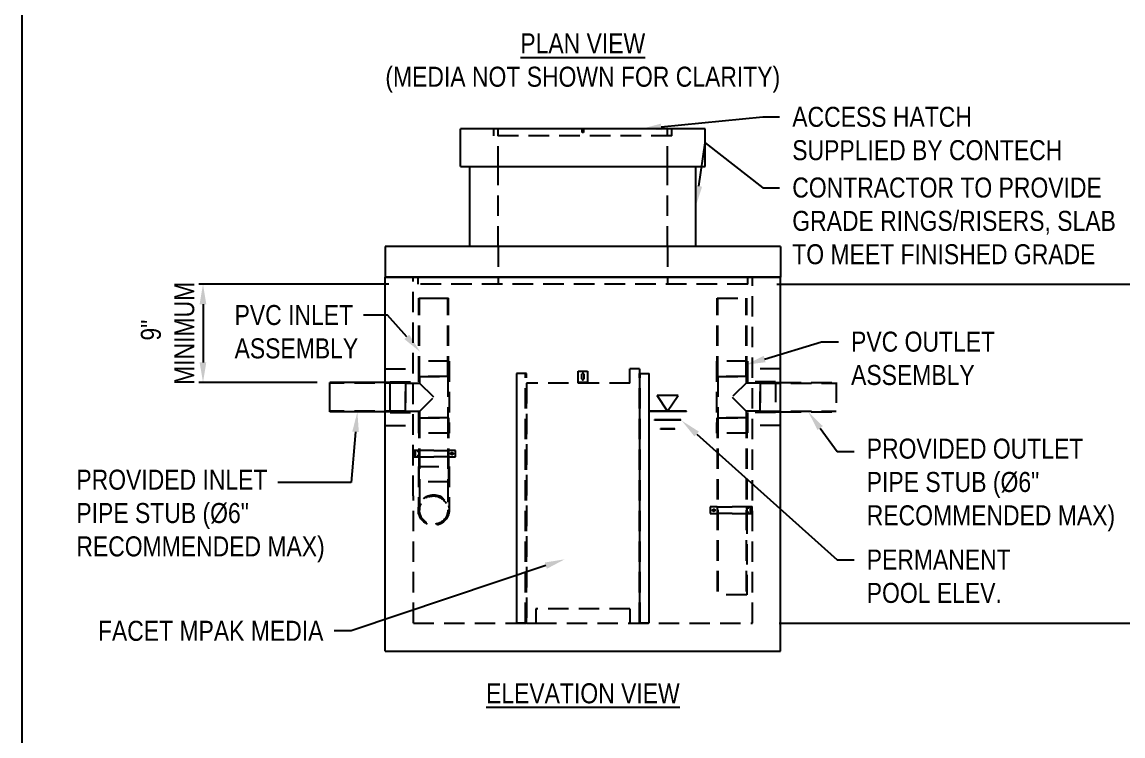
# Model space of a CAD drawing. Extents: x 0 to 216, y -5 to 280.
# Drawn here: x 0 to 130.9, y 104.9 to 189.8 of the extents above; entities that cross this region are included whole.
import ezdxf
from ezdxf import colors
from ezdxf.entities.mleader import LeaderData, LeaderLine
from ezdxf.math import Vec2, Vec3

# ---------------------------------------------------------------- set-up
doc = ezdxf.new("R2010")
doc.units = 0
doc.header["$LTSCALE"] = 10
doc.header["$MEASUREMENT"] = 0
doc.header["$PDMODE"] = 35
doc.linetypes.add('HIDDEN2', pattern=[0.1875, 0.125, -0.0625])
doc.layers.get('Defpoints').update_dxf_attribs({"linetype": 'CONTINUOUS'})
for name, color, linetype in [('2628-LOGO$0$CADdetails-FRAME', 7, 'CONTINUOUS'), ('CADdetails-1-FINE', 1, 'CONTINUOUS'), ('CADdetails-2-FINELIGHT', 2, 'CONTINUOUS'), ('CADdetails-7-VERYFINE', 7, 'CONTINUOUS'), ('CADdetails-9-EXTRAFINE', 9, 'CONTINUOUS')]:
    doc.layers.add(name, color=color, linetype=linetype)
doc.styles.add('CADdetails-DIMENSIONS', font='ARIALN.TTF', dxfattribs={"height": 2.38})
doc.styles.add('CADdetails-NOTES', font='ARIALN.TTF', dxfattribs={"height": 2.38})
doc.dimstyles.new('CADdetails-DIM', dxfattribs={"dimtxt": 2.38, "dimasz": 2.38, "dimexe": 0.5, "dimexo": 1.5, "dimgap": 1, "dimtad": 1, "dimzin": 0, "dimdsep": 46, "dimtxsty": 'CADdetails-DIMENSIONS', "dimcen": 1, "dimclrd": 256, "dimclre": 256, "dimclrt": 256, "dimadec": 0, "dimazin": 0, "dimtfac": 1, "dimtofl": 0, "dimtmove": 0, "dimatfit": 3, "dimfxl": 1, "dimtolj": 1, "dimtzin": 0, "dimarcsym": 0})

# ---------------------------------------------------------------- blocks, each defined once
blk = doc.blocks.new('2628-LOGO')
at = {"layer": '2628-LOGO$0$CADdetails-FRAME'}
blk.add_line((0, 0), (0, 280), dxfattribs=at)
blk = doc.blocks.new('*D21')
at = {"layer": 'CADdetails-7-VERYFINE', "lineweight": -2, "transparency": 16777216}
for p, q in [((89.74, 158.62), (137.6, 158.62)), ((137.1, 156.24), (137.1, 120.68)), ((90.03, 118.3), (137.6, 118.3))]:
    blk.add_line(p, q, dxfattribs=at)
at = {"layer": 'CADdetails-7-VERYFINE', "transparency": 16777216}
for points in [[(136.71, 156.24), (137.5, 156.24), (137.1, 158.62)], [(136.71, 120.68), (137.5, 120.68), (137.1, 118.3)]]:
    blk.add_solid(points, dxfattribs=at)
at = {"layer": 'Defpoints', "color": 0, "transparency": 16777216}
for p in [(88.24, 158.62), (88.53, 118.3), (137.1, 118.3)]:
    blk.add_point(p, dxfattribs=at)
at = {"layer": 'CADdetails-7-VERYFINE', "transparency": 16777216, "insert": (134.89, 138.46), "char_height": 2.38, "attachment_point": 5, "rotation": 90, "style": 'CADdetails-DIMENSIONS'}
blk.add_mtext('\\A1;6\'-0" TYP', dxfattribs=at)
blk = doc.blocks.new('*D23')
at = {"layer": 'CADdetails-7-VERYFINE', "lineweight": -2, "transparency": 16777216}
for p, q in [((43.63, 158.62), (21.02, 158.62)), ((21.52, 156.24), (21.52, 149.31)), ((35.09, 146.93), (21.02, 146.93))]:
    blk.add_line(p, q, dxfattribs=at)
at = {"layer": 'CADdetails-7-VERYFINE', "transparency": 16777216}
for points in [[(21.12, 156.24), (21.91, 156.24), (21.52, 158.62)], [(21.12, 149.31), (21.91, 149.31), (21.52, 146.93)]]:
    blk.add_solid(points, dxfattribs=at)
at = {"layer": 'Defpoints', "color": 0, "transparency": 16777216}
for p in [(45.13, 158.62), (21.52, 146.93), (36.59, 146.93)]:
    blk.add_point(p, dxfattribs=at)
at = {"layer": 'CADdetails-7-VERYFINE', "transparency": 16777216, "insert": (17.32, 152.77), "char_height": 2.38, "attachment_point": 5, "rotation": 90, "style": 'CADdetails-DIMENSIONS'}
blk.add_mtext('\\A1; 9"\\PMINIMUM', dxfattribs=at)

msp = doc.modelspace()

# ---------------------------------------------------------------- linework, layer by layer
at = {"layer": 'CADdetails-1-FINE'}
for p, q in [((52.125, 172.617), (52.125, 177.097)), ((81.245, 177.097), (52.125, 177.097)), ((81.245, 172.617), (81.245, 177.097)), ((52.125, 172.617), (81.245, 172.617)), ((53.245, 163.097), (53.245, 172.617)), ((80.125, 163.097), (80.125, 172.617)), ((43.165, 163.097), (43.165, 159.457)), ((90.205, 163.097), (43.165, 163.097)), ((90.205, 163.097), (90.205, 159.457)), ((43.165, 114.937), (43.165, 159.457)), ((43.165, 159.457), (90.205, 159.457)), ((90.205, 114.937), (90.205, 159.457)), ((43.165, 114.937), (90.205, 114.937))]:
    msp.add_line(p, q, dxfattribs=at)
at = {"layer": 'CADdetails-9-EXTRAFINE', "ltscale": 0.262288}
for p, q in [((56.115, 176.257), (56.115, 177.097)), ((47.085, 158.617), (47.085, 159.457)), ((86.285, 158.617), (86.285, 159.457))]:
    msp.add_line(p, q, dxfattribs=at)
at = {"layer": 'CADdetails-9-EXTRAFINE', "linetype": 'HIDDEN2', "ltscale": 1.944622}
for p, q in [((56.605, 172.617), (56.605, 177.097)), ((76.765, 172.617), (76.765, 177.097)), ((77.255, 176.257), (77.255, 177.097)), ((77.255, 176.257), (56.115, 176.257)), ((56.605, 163.097), (56.605, 172.617)), ((76.765, 163.097), (76.765, 172.617)), ((56.605, 163.097), (56.605, 158.617)), ((76.765, 163.097), (76.765, 158.617)), ((46.525, 133.417), (46.525, 159.457)), ((86.285, 158.617), (47.085, 158.617)), ((86.845, 118.297), (86.845, 159.457)), ((47.197, 147.627), (47.197, 156.937)), ((47.271, 147.627), (47.271, 156.937)), ((50.631, 147.627), (50.631, 156.937)), ((50.705, 147.627), (50.705, 156.937)), ((82.665, 156.937), (86.173, 156.937)), ((82.665, 147.627), (82.665, 156.937)), ((82.739, 147.627), (82.739, 156.937)), ((86.099, 147.627), (86.099, 156.937)), ((86.173, 147.627), (86.173, 156.937)), ((50.779, 149.447), (47.123, 149.447)), ((47.123, 149.447), (47.123, 147.005)), ((47.197, 149.447), (47.197, 147.627)), ((50.705, 149.447), (50.705, 147.627)), ((50.779, 149.447), (50.779, 140.907)), ((86.247, 149.447), (82.591, 149.447)), ((82.591, 149.447), (82.591, 140.907)), ((82.665, 149.447), (82.665, 147.627)), ((86.173, 149.447), (86.173, 147.627)), ((86.247, 149.447), (86.247, 147.005)), ((43.165, 148.537), (46.525, 148.537)), ((58.81, 147.977), (58.81, 118.297)), ((59.965, 147.977), (58.81, 147.977)), ((58.845, 118.297), (58.845, 147.977)), ((59.86, 118.297), (59.86, 147.977)), ((59.965, 118.297), (59.965, 147.977)), ((66.125, 148.257), (67.245, 148.257)), ((66.125, 146.857), (66.125, 148.257)), ((67.245, 148.257), (67.245, 146.857)), ((72.285, 146.857), (72.285, 148.537)), ((73.405, 148.537), (72.285, 148.537)), ((73.405, 148.537), (73.405, 118.297)), ((73.405, 147.977), (74.525, 147.977)), ((73.405, 118.297), (73.405, 147.977)), ((73.51, 118.297), (73.51, 147.977)), ((74.525, 147.977), (74.56, 147.977)), ((74.525, 147.977), (74.525, 118.297)), ((74.56, 118.297), (74.56, 147.977)), ((90.205, 148.537), (86.845, 148.537)), ((45.591, 146.857), (36.585, 146.857)), ((45.591, 146.931), (43.165, 146.931)), ((43.771, 147.005), (47.123, 147.005)), ((43.771, 146.931), (45.591, 146.931)), ((45.591, 146.931), (45.591, 143.423)), ((45.591, 143.423), (45.591, 146.931)), ((45.591, 146.857), (47.271, 146.857)), ((48.951, 145.177), (47.123, 147.005)), ((50.705, 147.627), (47.197, 147.627)), ((47.197, 147.627), (50.705, 147.627)), ((47.271, 147.627), (47.271, 146.857)), ((50.631, 147.627), (50.631, 142.727)), ((72.285, 146.857), (59.965, 146.857)), ((59.965, 146.857), (59.965, 118.297)), ((67.245, 146.927), (66.125, 146.927)), ((67.245, 146.857), (66.125, 146.857)), ((66.58, 147.347), (66.58, 147.907)), ((66.79, 147.907), (66.79, 147.347)), ((86.173, 147.627), (82.665, 147.627)), ((82.665, 147.627), (86.173, 147.627)), ((82.739, 147.627), (82.739, 142.727)), ((86.247, 147.005), (84.419, 145.177)), ((86.099, 147.627), (86.099, 146.857)), ((87.779, 146.857), (86.099, 146.857)), ((89.599, 147.005), (86.247, 147.005)), ((87.779, 143.423), (87.779, 146.931)), ((89.599, 146.931), (87.779, 146.931)), ((87.779, 146.931), (87.779, 143.423)), ((87.779, 146.931), (90.205, 146.931)), ((87.779, 146.857), (96.785, 146.857)), ((89.599, 147.005), (89.599, 143.349)), ((90.205, 146.931), (96.785, 146.931)), ((96.785, 146.931), (96.785, 143.423)), ((76.765, 143.497), (75.522, 145.385)), ((47.123, 143.349), (48.951, 145.177)), ((84.419, 145.177), (86.247, 143.349)), ((45.591, 143.497), (36.585, 143.497)), ((45.591, 143.423), (43.165, 143.423)), ((43.771, 143.423), (45.591, 143.423)), ((43.771, 143.349), (47.123, 143.349)), ((45.591, 143.497), (47.271, 143.497)), ((47.123, 143.349), (47.123, 140.907)), ((47.197, 142.727), (50.705, 142.727)), ((47.197, 140.907), (47.197, 142.727)), ((50.705, 142.727), (47.197, 142.727)), ((47.197, 142.727), (47.197, 138.841)), ((47.271, 143.497), (47.271, 142.727)), ((47.271, 142.727), (47.271, 135.097)), ((50.631, 142.727), (50.631, 135.097)), ((50.705, 140.907), (50.705, 142.727)), ((50.705, 142.727), (50.705, 135.097)), ((79.005, 143.462), (79.005, 143.497)), ((82.665, 142.727), (86.173, 142.727)), ((82.665, 140.907), (82.665, 142.727)), ((86.173, 142.727), (82.665, 142.727)), ((82.665, 142.727), (82.665, 121.657)), ((82.739, 142.727), (82.739, 121.657)), ((86.099, 143.497), (86.099, 142.727)), ((87.779, 143.497), (86.099, 143.497)), ((86.099, 142.727), (86.099, 121.657)), ((86.173, 140.907), (86.173, 142.727)), ((86.173, 142.727), (86.173, 132.108)), ((89.599, 143.349), (86.247, 143.349)), ((86.247, 143.349), (86.247, 140.907)), ((87.779, 143.497), (96.785, 143.497)), ((89.599, 143.423), (87.779, 143.423)), ((87.779, 143.423), (90.205, 143.423)), ((90.205, 143.423), (96.785, 143.423)), ((43.165, 141.817), (46.525, 141.817)), ((75.205, 142.424), (75.205, 142.459)), ((75.9, 141.386), (75.9, 141.421)), ((90.205, 141.817), (86.845, 141.817)), ((50.779, 140.907), (47.123, 140.907)), ((86.247, 140.907), (82.591, 140.907)), ((46.56, 138.807), (46.56, 138.107)), ((46.595, 138.877), (47.085, 138.877)), ((47.085, 138.842), (46.595, 138.842)), ((47.085, 138.841), (46.777, 138.841)), ((46.777, 138.071), (46.777, 138.841)), ((47.085, 138.687), (47.085, 138.841)), ((47.197, 138.841), (47.197, 138.617)), ((48.951, 138.841), (47.197, 138.841)), ((48.951, 138.841), (50.731, 138.841)), ((50.699, 138.071), (50.699, 138.841)), ((51.539, 138.841), (50.731, 138.841)), ((50.731, 138.071), (50.731, 138.841)), ((51.539, 138.071), (51.539, 138.841)), ((46.595, 138.071), (47.085, 138.071)), ((47.085, 138.037), (46.595, 138.037)), ((47.085, 138.653), (47.085, 138.687)), ((47.085, 138.617), (47.085, 138.653)), ((47.197, 138.617), (47.085, 138.617)), ((47.085, 138.261), (47.085, 138.295)), ((47.085, 138.295), (47.197, 138.295)), ((47.085, 138.226), (47.085, 138.261)), ((47.085, 138.071), (47.085, 138.226)), ((47.197, 138.617), (47.197, 138.295)), ((47.197, 138.295), (47.197, 138.071)), ((47.197, 138.071), (47.197, 135.097)), ((47.197, 138.071), (48.951, 138.071)), ((50.731, 138.071), (48.951, 138.071)), ((50.731, 138.071), (51.539, 138.071)), ((47.123, 136.917), (50.779, 136.917)), ((47.123, 136.917), (47.123, 131.737)), ((47.197, 136.917), (47.197, 135.097)), ((50.705, 136.917), (50.705, 135.097)), ((50.779, 136.917), (50.779, 131.737)), ((50.705, 135.097), (47.197, 135.097)), ((50.705, 135.097), (47.197, 135.097)), ((50.631, 135.097), (50.631, 131.737)), ((46.532, 118.297), (46.532, 133.417)), ((82.639, 132.108), (81.831, 132.108)), ((81.831, 132.108), (81.831, 131.338)), ((81.831, 131.338), (82.639, 131.338)), ((82.639, 132.108), (84.419, 132.108)), ((82.639, 132.108), (82.639, 131.338)), ((84.419, 131.338), (82.639, 131.338)), ((82.671, 132.108), (82.671, 131.338)), ((86.173, 132.108), (84.419, 132.108)), ((84.419, 131.338), (86.173, 131.338)), ((86.173, 131.884), (86.173, 132.108)), ((86.173, 131.884), (86.173, 131.562)), ((86.285, 131.884), (86.173, 131.884)), ((86.173, 131.562), (86.285, 131.562)), ((86.173, 131.338), (86.173, 131.562)), ((86.173, 131.338), (86.173, 121.657)), ((86.285, 132.143), (86.775, 132.143)), ((86.775, 132.109), (86.285, 132.109)), ((86.285, 132.108), (86.285, 131.954)), ((86.593, 132.108), (86.285, 132.108)), ((86.285, 131.954), (86.285, 131.919)), ((86.285, 131.919), (86.285, 131.884)), ((86.285, 131.562), (86.285, 131.527)), ((86.285, 131.527), (86.285, 131.493)), ((86.285, 131.493), (86.285, 131.338)), ((86.285, 131.338), (86.775, 131.338)), ((86.775, 131.303), (86.285, 131.303)), ((86.593, 132.108), (86.593, 131.338)), ((86.81, 131.373), (86.81, 132.073)), ((86.173, 121.657), (82.665, 121.657)), ((61.085, 119.977), (61.085, 118.297)), ((72.285, 119.977), (61.085, 119.977)), ((72.285, 119.977), (72.285, 118.297)), ((46.532, 118.297), (86.845, 118.297)), ((59.965, 118.297), (58.81, 118.297)), ((59.965, 118.297), (61.085, 118.297)), ((72.285, 118.297), (73.405, 118.297)), ((74.525, 118.297), (73.405, 118.297))]:
    msp.add_line(p, q, dxfattribs=at)
at = {"layer": 'CADdetails-9-EXTRAFINE', "ltscale": 0.131044}
for p, q in [((66.615, 176.677), (66.615, 177.097)), ((66.755, 177.097), (66.755, 176.677))]:
    msp.add_line(p, q, dxfattribs=at)
at = {"layer": 'CADdetails-9-EXTRAFINE', "ltscale": 0.043548}
msp.add_line((66.755, 176.677), (66.615, 176.677), dxfattribs=at)
at = {"layer": 'CADdetails-9-EXTRAFINE'}
for p, q in [((90.205, 159.457), (43.165, 159.457)), ((36.585, 143.423), (36.585, 146.931)), ((43.165, 146.931), (36.585, 146.931)), ((43.165, 143.423), (36.585, 143.423))]:
    msp.add_line(p, q, dxfattribs=at)
at = {"layer": 'CADdetails-9-EXTRAFINE', "ltscale": 2.186723}
msp.add_line((47.197, 156.937), (50.705, 156.937), dxfattribs=at)
at = {"layer": 'CADdetails-9-EXTRAFINE', "ltscale": 2.278884}
msp.add_line((43.771, 143.349), (43.771, 147.005), dxfattribs=at)
at = {"layer": 'CADdetails-9-EXTRAFINE', "ltscale": 1.549976}
msp.add_line((78.008, 145.385), (75.522, 145.385), dxfattribs=at)
at = {"layer": 'CADdetails-9-EXTRAFINE', "ltscale": 0.706128}
msp.add_line((76.765, 143.497), (78.008, 145.385), dxfattribs=at)
at = {"layer": 'CADdetails-9-EXTRAFINE', "ltscale": 1.861833}
for p, q in [((79.005, 143.497), (74.525, 143.497)), ((79.005, 143.462), (74.525, 143.462))]:
    msp.add_line(p, q, dxfattribs=at)
at = {"layer": 'CADdetails-9-EXTRAFINE', "ltscale": 1.94515}
for p, q in [((78.325, 142.459), (75.205, 142.459)), ((78.325, 142.424), (75.205, 142.424))]:
    msp.add_line(p, q, dxfattribs=at)
at = {"layer": 'CADdetails-9-EXTRAFINE', "ltscale": 0.848895}
for p, q in [((77.63, 141.421), (75.9, 141.421)), ((77.63, 141.386), (75.9, 141.386))]:
    msp.add_line(p, q, dxfattribs=at)
at = {"layer": 'CADdetails-9-EXTRAFINE', "ltscale": 0.010737}
for p, q in [((77.63, 141.386), (77.63, 141.421)), ((78.325, 142.424), (78.325, 142.459))]:
    msp.add_line(p, q, dxfattribs=at)
at = {"layer": 'CADdetails-9-EXTRAFINE', "ltscale": 1.049753}
msp.add_line((47.271, 135.097), (47.271, 131.737), dxfattribs=at)
at = {"layer": 'CADdetails-9-EXTRAFINE', "ltscale": 0.0019}
msp.add_line((46.532, 133.417), (46.525, 133.417), dxfattribs=at)
at = {"layer": 'CADdetails-9-EXTRAFINE', "linetype": 'HIDDEN2', "ltscale": 1.944622}
for centre, radius in [((51.119, 138.457), 0.14), ((51.119, 138.456), 0.14), ((48.951, 131.737), 1.828), ((48.951, 131.737), 1.754), ((48.951, 131.737), 1.68), ((82.251, 131.723), 0.14), ((82.251, 131.723), 0.14)]:
    msp.add_circle(centre, radius, dxfattribs=at)
for centre, radius, start, end in [((66.685, 147.907), 0.105, 0, 180), ((66.685, 147.347), 0.105, 180, 0), ((46.595, 138.807), 0.07, 90, 180), ((46.595, 138.807), 0.0353, 90, 180), ((47.085, 138.765), 0.112, 270, 90), ((47.085, 138.765), 0.0773, 270, 90), ((46.595, 138.107), 0.07, 180, 270), ((46.595, 138.107), 0.0353, 180, 270), ((47.085, 138.149), 0.112, 270, 90), ((47.085, 138.149), 0.0773, 270, 90), ((86.285, 132.031), 0.112, 90, 270), ((86.285, 131.415), 0.112, 90, 270), ((86.285, 132.031), 0.0773, 90, 270), ((86.285, 131.415), 0.0773, 90, 270), ((86.775, 132.073), 0.07, 0, 90), ((86.775, 132.073), 0.0353, 0, 90), ((86.775, 131.373), 0.07, 270, 0), ((86.775, 131.373), 0.0353, 270, 0)]:
    msp.add_arc(centre, radius, start, end, dxfattribs=at)

# ---------------------------------------------------------------- block references
at = {"layer": 'CADdetails-7-VERYFINE'}
msp.add_blockref('2628-LOGO', (0, 0), dxfattribs=at)

# ---------------------------------------------------------------- texts
at = {"layer": 'CADdetails-2-FINELIGHT', "char_height": 2.38, "attachment_point": 2, "style": 'CADdetails-NOTES'}
for s, insert, width in [('{\\LPLAN VIEW\\P}(MEDIA NOT SHOWN FOR CLARITY)', (66.675, 188.461), 53.58536), ('{\\LELEVATION VIEW}', (66.685, 111.133), 45.8884)]:
    msp.add_mtext(s, dxfattribs=dict(at, insert=insert, width=width))

# ---------------------------------------------------------------- dimensions: what is measured, and where the dimension line sits
at = {"layer": 'CADdetails-7-VERYFINE'}
for base, p1, p2, text, picture, middle in [((21.518, 146.931), (45.127, 158.617), (36.585, 146.931), ' 9"\\PMINIMUM', '*D23', (21.518, 152.774)), ((137.103, 118.297), (88.243, 158.617), (88.525, 118.297), '6\'-0" TYP', '*D21', (137.103, 138.457))]:
    dim = msp.add_linear_dim(base=base, p1=p1, p2=p2, angle=90, text=text, dimstyle='CADdetails-DIM', dxfattribs=at)
    dim.commit()
    dim.dimension.update_dxf_attribs({"geometry": picture, "text_midpoint": middle, "dimtype": 160})

# ---------------------------------------------------------------- leaders
ml = msp.add_multileader_mtext('Standard', dxfattribs=at)
ml.set_content('ACCESS HATCH \\PSUPPLIED BY CONTECH', color=256, style='CADdetails-DIMENSIONS')
ml.set_leader_properties()
ml.build(insert=Vec2(0, 0))
ml.multileader.update_dxf_attribs({"dogleg_length": 2, "arrow_head_size": 2.38})
ctx = ml.context
ctx.base_point, ctx.char_height, ctx.arrow_head_size, ctx.landing_gap_size, ctx.plane_origin = Vec3(90.086, 178.511), 2.38, 2.38, 1.5, Vec3(73.64, 177.097)
notes = []
notes.append((ctx, [(0, (1, 1, 0), (88.086, 178.511), (1, 0), 2, [(0, [(73.64, 177.097)], 0, [])])]))
ctx.mtext.insert, ctx.mtext.flow_direction = Vec3(91.586, 179.721), 5
ml = msp.add_multileader_mtext('Standard', dxfattribs=at)
ml.set_content('CONTRACTOR TO PROVIDE\\PGRADE RINGS/RISERS, SLAB \\PTO MEET FINISHED GRADE', color=256, style='CADdetails-DIMENSIONS')
ml.set_leader_properties()
ml.build(insert=Vec2(0, 0))
ml.multileader.update_dxf_attribs({"dogleg_length": 2, "arrow_head_size": 2.38})
ctx = ml.context
ctx.base_point, ctx.char_height, ctx.arrow_head_size, ctx.landing_gap_size, ctx.plane_origin = Vec3(90.086, 170.098), 2.38, 2.38, 1.5, Vec3(80.125, 167.928)
notes.append((ctx, [(0, (1, 1, 0), (88.086, 170.098), (1, 0), 2, [(1, [(80.125, 167.928), (81.245, 175.417)], 0, [])])]))
ctx.mtext.insert, ctx.mtext.flow_direction = Vec3(91.586, 171.308), 5
ml = msp.add_multileader_mtext('Standard', dxfattribs=at)
ml.set_content('PVC INLET\\PASSEMBLY', color=256, style='CADdetails-DIMENSIONS')
ml.set_leader_properties()
ml.build(insert=Vec2(0, 0))
ml.multileader.update_dxf_attribs({"dogleg_length": 2, "arrow_head_size": 2.38})
ctx = ml.context
ctx.base_point, ctx.char_height, ctx.arrow_head_size, ctx.landing_gap_size, ctx.plane_origin = Vec3(23.776, 154.93), 2.38, 2.38, 1.5, Vec3(8.698, 153.927)
notes.append((ctx, [(0, (1, 1, 0), (43.452, 154.93), (-1, 0), 2.847, [(0, [(47.338, 150.567)], 0, [])])]))
ctx.mtext.insert, ctx.mtext.flow_direction = Vec3(25.276, 156.14), 5
ml = msp.add_multileader_mtext('Standard', dxfattribs=at)
ml.set_content('PVC OUTLET\\PASSEMBLY', color=256, style='CADdetails-DIMENSIONS')
ml.set_leader_properties()
ml.build(insert=Vec2(0, 0))
ml.multileader.update_dxf_attribs({"dogleg_length": 2, "arrow_head_size": 2.38})
ctx = ml.context
ctx.base_point, ctx.char_height, ctx.arrow_head_size, ctx.landing_gap_size, ctx.plane_origin = Vec3(97.078, 151.762), 2.38, 2.38, 1.5, Vec3(107.497, 152.384)
notes.append((ctx, [(0, (1, 1, 0), (95.078, 151.762), (1, 0), 2, [(0, [(86.023, 149.024)], 0, [])])]))
ctx.mtext.insert, ctx.mtext.flow_direction = Vec3(98.578, 152.972), 5
ml = msp.add_multileader_mtext('Standard', dxfattribs=at)
ml.set_content('PROVIDED INLET\\PPIPE STUB (Ø6" \\PRECOMMENDED MAX)', color=256, style='CADdetails-DIMENSIONS')
ml.set_leader_properties()
ml.build(insert=Vec2(0, 0))
ml.multileader.update_dxf_attribs({"dogleg_length": 2, "arrow_head_size": 2.38})
ctx = ml.context
ctx.base_point, ctx.char_height, ctx.arrow_head_size, ctx.landing_gap_size, ctx.plane_origin = Vec3(4.963, 135.008), 2.38, 2.38, 1.5, Vec3(-0.445, 143.423)
notes.append((ctx, [(0, (1, 1, 0), (39.118, 135.008), (-1, 0), 8.694, [(0, [(39.875, 143.423)], 0, [])])]))
ctx.mtext.insert, ctx.mtext.flow_direction = Vec3(6.463, 136.548), 5
ml = msp.add_multileader_mtext('Standard', dxfattribs=at)
ml.set_content('PROVIDED OUTLET\\PPIPE STUB (Ø6"\\PRECOMMENDED MAX)', color=256, style='CADdetails-DIMENSIONS')
ml.set_leader_properties()
ml.build(insert=Vec2(0, 0))
ml.multileader.update_dxf_attribs({"dogleg_length": 2, "arrow_head_size": 2.38})
ctx = ml.context
ctx.base_point, ctx.char_height, ctx.arrow_head_size, ctx.landing_gap_size, ctx.plane_origin = Vec3(98.942, 138.702), 2.38, 2.38, 1.5, Vec3(117.743, 142.377)
notes.append((ctx, [(0, (1, 1, 0), (96.942, 138.702), (1, 0), 2, [(0, [(93.495, 143.423)], 0, [])])]))
ctx.mtext.insert, ctx.mtext.flow_direction = Vec3(100.442, 140.242), 5
ml = msp.add_multileader_mtext('Standard', dxfattribs=at)
ml.set_content('PERMANENT\\PPOOL ELEV.', color=256, style='CADdetails-DIMENSIONS')
ml.set_leader_properties()
ml.build(insert=Vec2(0, 0))
ml.multileader.update_dxf_attribs({"dogleg_length": 2, "arrow_head_size": 2.38})
ctx = ml.context
ctx.base_point, ctx.char_height, ctx.arrow_head_size, ctx.landing_gap_size, ctx.plane_origin = Vec3(98.942, 125.835), 2.38, 2.38, 1.5, Vec3(101.965, 142.377)
notes.append((ctx, [(0, (1, 1, 0), (96.942, 125.835), (1, 0), 2, [(0, [(78.445, 142.377)], 0, [])])]))
ctx.mtext.insert, ctx.mtext.flow_direction = Vec3(100.442, 127.045), 5
ml = msp.add_multileader_mtext('Standard', dxfattribs=at)
ml.set_content('FACET MPAK MEDIA', color=256, style='CADdetails-DIMENSIONS')
ml.set_leader_properties()
ml.build(insert=Vec2(0, 0))
ml.multileader.update_dxf_attribs({"dogleg_length": 2, "arrow_head_size": 2.38})
ctx = ml.context
ctx.base_point, ctx.char_height, ctx.arrow_head_size, ctx.landing_gap_size, ctx.plane_origin = Vec3(7.529, 117.358), 2.38, 2.38, 1.5, Vec3(64.537, 125.886)
notes.append((ctx, [(0, (1, 1, 0), (39.118, 117.358), (-1, 0), 2, [(0, [(64.537, 125.886)], 0, [])])]))
ctx.mtext.insert, ctx.mtext.flow_direction = Vec3(9.029, 118.568), 5
for ctx, leaders in notes:
    for number, flags, end, landing, length, lines in leaders:
        leader = LeaderData()
        leader.index, (leader.has_last_leader_line, leader.has_dogleg_vector, leader.attachment_direction) = number, flags
        leader.last_leader_point, leader.dogleg_vector, leader.dogleg_length = Vec3(end), Vec3(landing), length
        for number, points, colour, breaks in lines:
            line = LeaderLine()
            line.index, line.vertices, line.color, line.breaks = number, Vec3.list(points), colors.encode_raw_color(colour), breaks
            leader.lines.append(line)
        ctx.leaders.append(leader)

doc.saveas('drawing.dxf')
